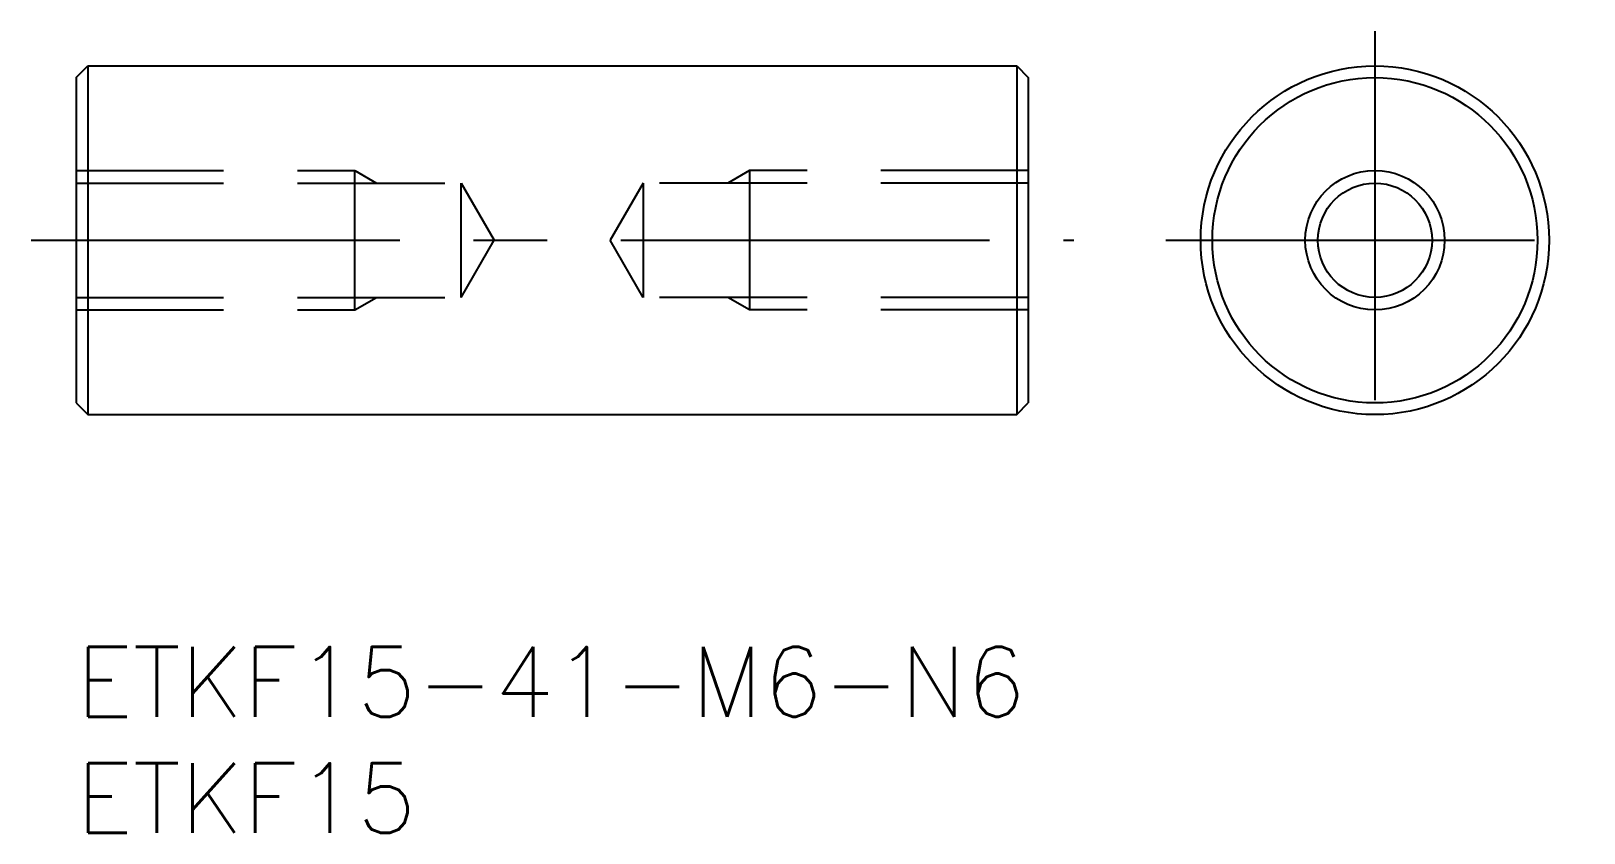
# Model space of a CAD drawing. Extents: x -1.9 to 64.9, y -8 to 26.5.
import ezdxf

# ---------------------------------------------------------------- set-up
doc = ezdxf.new("R2010")
doc.units = 0
doc.header["$LTSCALE"] = 0.5
doc.linetypes.add('CENTER', pattern=[50.8, 31.75, -6.35, 6.35, -6.35])
doc.linetypes.add('DASHED', pattern=[19.05, 12.7, -6.35])
for name, color, linetype in [('MSM_CENTER', 1, 'CENTER'), ('MSM_CONTINUOUS', 7, 'CONTINUOUS'), ('MSM_DASHED', 4, 'DASHED'), ('MSM_NARROW', 5, 'CONTINUOUS'), ('MSM_PART_NUMBER', 7, 'CONTINUOUS')]:
    doc.layers.add(name, color=color, linetype=linetype)
doc.styles.get("Standard").update_dxf_attribs({"font": 'txt.shx', "height": 3, "bigfont": 'bigfont.shx'})

# ---------------------------------------------------------------- blocks, each defined once
blk = doc.blocks.new('*U6')
at = {"layer": 'MSM_PART_NUMBER', "linetype": 'CONTINUOUS'}
blk.add_text('ETKF15-41-M6-N6', height=3, dxfattribs=at).set_placement((0, -3))
blk = doc.blocks.new('*U7')
at = {"layer": 'MSM_PART_NUMBER', "linetype": 'CONTINUOUS'}
blk.add_text('ETKF15', height=3, dxfattribs=at).set_placement((0, -8))

msp = doc.modelspace()

# ---------------------------------------------------------------- linework, layer by layer
at = {"layer": 'MSM_CENTER'}
for p, q in [((55.925, 26.5), (55.925, 8.5)), ((-1.942, 17.5), (42.957, 17.5)), ((46.925, 17.5), (64.925, 17.5))]:
    msp.add_line(p, q, dxfattribs=at)
at = {"layer": 'MSM_CONTINUOUS'}
for p, q in [((0, 24.5), (0.5, 25)), ((0.5, 25), (40.5, 25)), ((0.5, 25), (0.5, 10)), ((40.5, 25), (40.5, 10)), ((40.5, 25), (41, 24.5)), ((0, 24.5), (0, 10.5)), ((41, 24.5), (41, 10.5)), ((0, 10.5), (0.5, 10)), ((40.5, 10), (41, 10.5)), ((0.5, 10), (40.5, 10))]:
    msp.add_line(p, q, dxfattribs=at)
for radius in [7.5, 7, 2.458]:
    msp.add_circle((55.925, 17.5), radius, dxfattribs=at)
at = {"layer": 'MSM_DASHED'}
for p, q in [((0, 20.5), (12, 20.5)), ((12, 14.5), (12, 20.5)), ((12, 20.5), (12.938, 19.958)), ((29, 20.5), (28.062, 19.958)), ((41, 20.5), (29, 20.5)), ((29, 20.5), (29, 14.5)), ((0, 19.958), (16.581, 19.958)), ((16.581, 15.041), (16.581, 19.958)), ((16.581, 19.958), (18, 17.5)), ((24.419, 19.958), (23, 17.5)), ((41, 19.958), (24.419, 19.958)), ((24.419, 19.958), (24.419, 15.041)), ((16.581, 15.041), (18, 17.5)), ((24.419, 15.041), (23, 17.5)), ((0, 15.041), (16.581, 15.041)), ((12, 14.5), (12.938, 15.041)), ((41, 15.041), (24.419, 15.041)), ((29, 14.5), (28.062, 15.041)), ((0, 14.5), (12, 14.5)), ((41, 14.5), (29, 14.5))]:
    msp.add_line(p, q, dxfattribs=at)
at = {"layer": 'MSM_NARROW'}
msp.add_circle((55.925, 17.5), 3, dxfattribs=at)

# ---------------------------------------------------------------- block references
at = {"layer": 'MSM_CONTINUOUS', "linetype": 'CONTINUOUS'}
for name in ['*U6', '*U7']:
    msp.add_blockref(name, (0, 0), dxfattribs=at)

doc.saveas('drawing.dxf')
